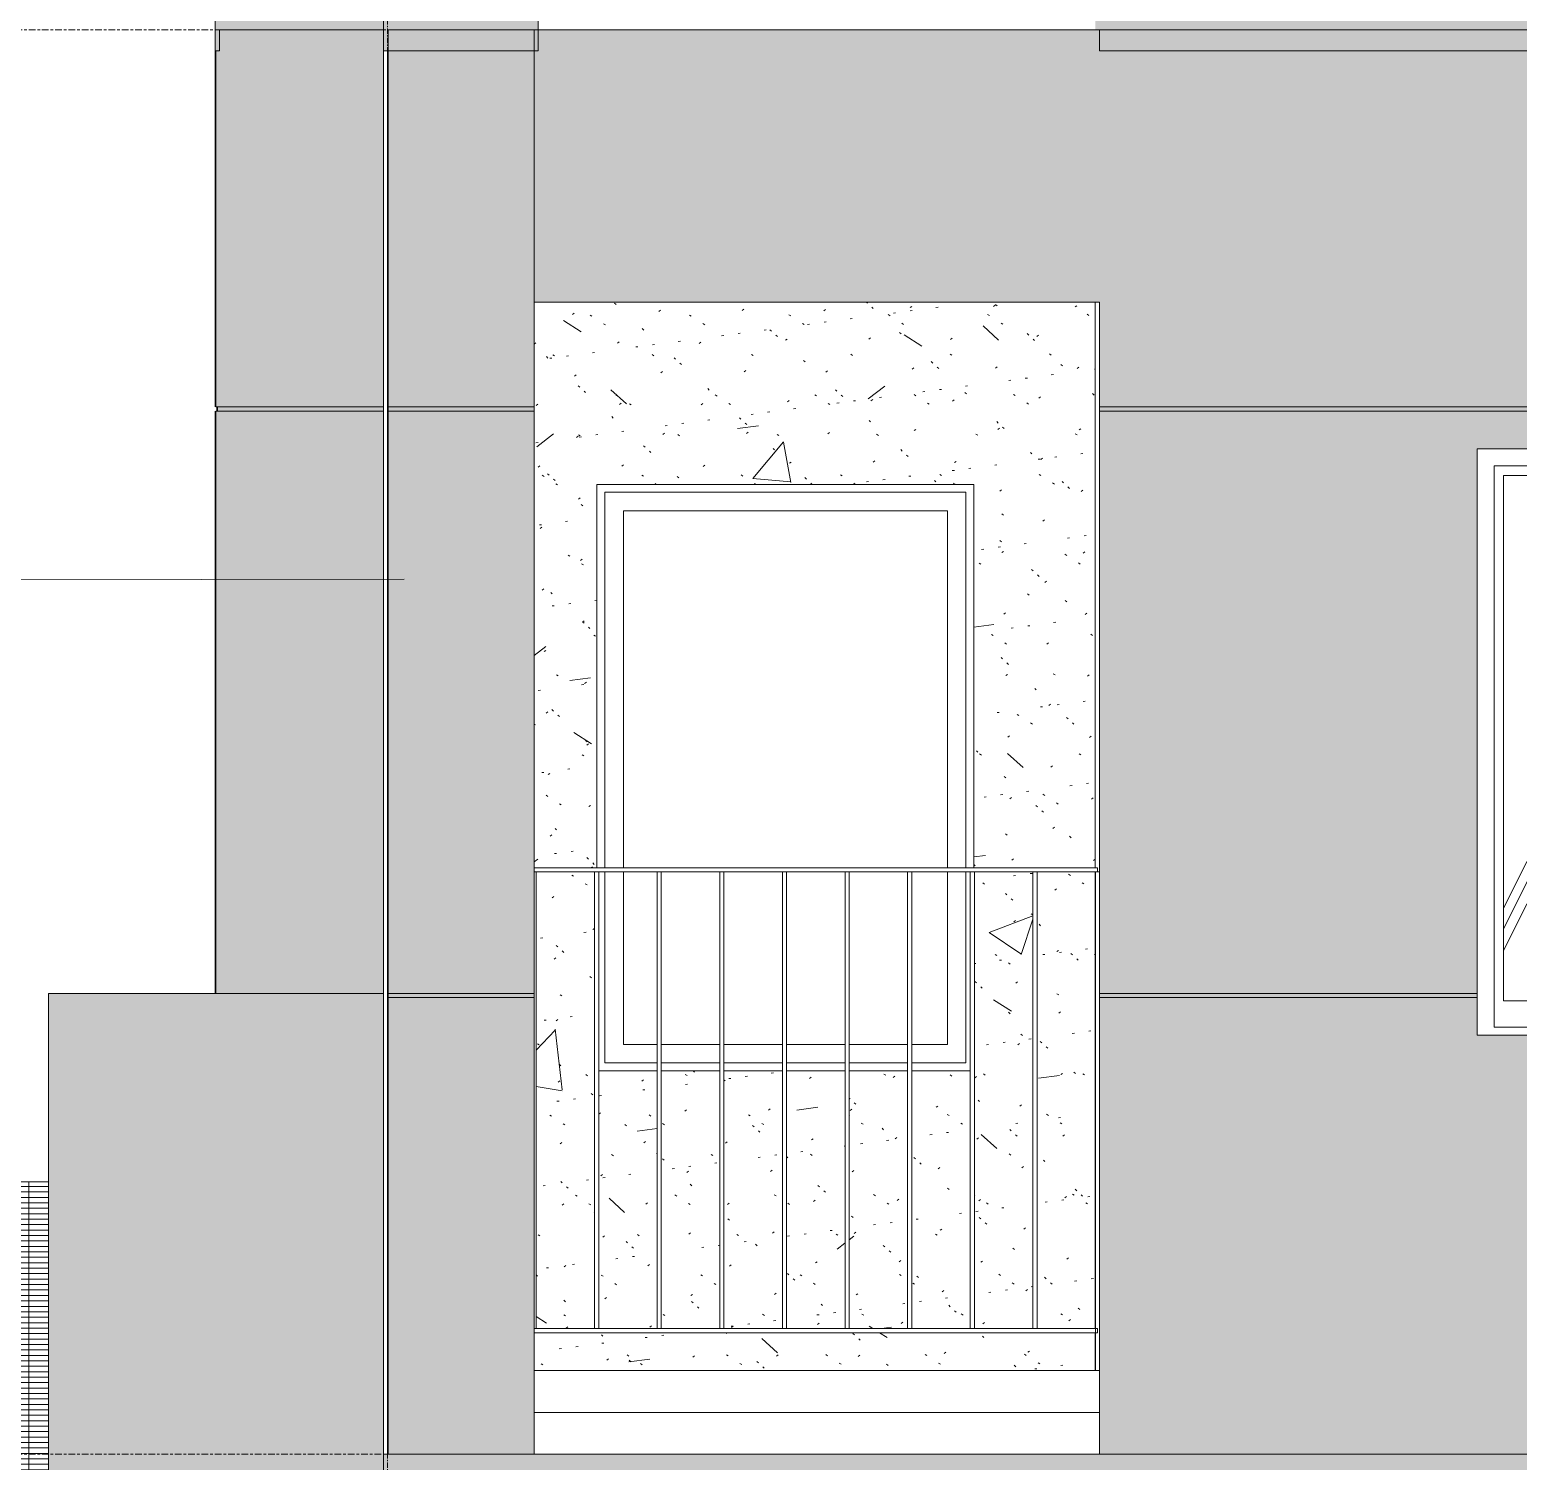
# Model space of a CAD drawing. Header units: millimetres. Extents: x 9199 to 175431, y -4466 to 35300.
# Drawn here: x 102047 to 105601, y 2183 to 5600 of the extents above; entities that cross this region are included whole.
import ezdxf

# ---------------------------------------------------------------- set-up
doc = ezdxf.new("R2010")
doc.units = ezdxf.units.MM
for name, pattern in [('1 NÉT CALL OUT', [6, 3, -3]), ('Centre', [31.75, 6.35, -4.7625, 15.875, -4.7625]), ('Grid Line', [22.225, 12.7, -3.175, 3.175, -3.175])]:
    doc.linetypes.add(name, pattern=pattern)
for name, color, linetype, lineweight in [('0-2', 250, 'Continuous', 5), ('A-DETL-GENF', 92, 'Continuous', 9), ('A-DETL-GENF-1', 92, '1 NÉT CALL OUT', 9), ('A-FLOR-HRAL', 11, 'Continuous', 9), ('A-FLOR-HRAL-1', 253, 'Continuous', 9), ('A-FLOR-LEVL-2', 51, 'Centre', 9), ('A-GLAZ', 151, 'Continuous', 9), ('A-GLAZ-1', 253, 'Continuous', 9), ('A-GLAZ-2', 7, 'Continuous', 9), ('A-GLAZ-3', 7, '1 NÉT CALL OUT', 9), ('A-WALL', 113, 'Continuous', 9), ('A-WALL-1', 7, 'Continuous', 9), ('A-WALL-IDEN', 211, 'Continuous', 9), ('A-WALL-PATT-1', 9, 'Continuous', 9), ('A-WALL-PATT-2', 111, 'Continuous', 5), ('I-WALL', 2, 'Continuous', 9), ('I-WALL-1', 7, 'Continuous', 9), ('S-BEAM-1', 7, 'Continuous', 9), ('S-COLS-1', 7, 'Continuous', 9), ('S-GRID-1', 1, 'Grid Line', 9)]:
    doc.layers.add(name, color=color, linetype=linetype, lineweight=lineweight)
pattern_1 = [(63.435, (-49765.3, 1304.34), (-0.001, 1524.001), [532.46, -2875.304]), (63.435, (-51289.3, 1304.34), (-0.001, 1524.001), [532.46, -2875.3]), (63.435, (-49035.8, 1598.8), (-0.001, 1524.001), [532.46, -2875.304]), (63.435, (-50559.8, 1598.8), (-0.001, 1524.001), [532.46, -2875.3]), (63.435, (-49146.2, 1494.84), (-0.001, 1524.001), [532.46, -2875.304]), (63.435, (-50670.2, 1494.84), (-0.001, 1524.001), [532.46, -2875.3]), (63.435, (-49258.75, 2090.1), (-0.001, 1524.001), [258.8, -3148.965]), (63.435, (-50782.75, 2090.1), (-0.001, 1524.001), [258.8, -3148.965]), (63.435, (-49332.36, 1997.95), (-0.001, 1524.001), [532.46, -2875.304]), (63.435, (-50856.36, 1997.95), (-0.001, 1524.001), [532.46, -2875.3]), (63.435, (-49319.4, 2064.1), (-0.001, 1524.001), [532.46, -2875.304]), (63.435, (-50843.4, 2064.1), (-0.001, 1524.001), [532.46, -2875.3]), (63.435, (-49934.2, 1773.94), (-0.001, 1524.001), [532.46, -2875.304]), (63.435, (-51458.2, 1773.94), (-0.001, 1524.001), [532.46, -2875.3]), (63.435, (-49921.24, 1851.9), (-0.001, 1524.001), [532.46, -2875.304]), (63.435, (-51445.24, 1851.9), (-0.001, 1524.001), [532.46, -2875.3]), (63.435, (-49917.74, 1908.1), (-0.001, 1524.001), [532.46, -2875.304]), (63.435, (-51441.74, 1908.1), (-0.001, 1524.001), [532.46, -2875.3])]

# ---------------------------------------------------------------- blocks, each defined once
blk = doc.blocks.new('NCV_TKTC_KET CAU_rvt-2-TKCS_MẶT ĐỨNG HƯỚNG TÂY')
at = {"layer": 'S-BEAM-1'}
blk.add_line((-77886.9, 2300), (-76536.9, 2300), dxfattribs=at)
at = {"layer": 'S-COLS-1'}
blk.add_line((-78236.9, 5550), (-78236.9, 2200), dxfattribs=at)
blk = doc.blocks.new('M_Fixed - 900 x 1400-V149-TKCS_MẶT ĐỨNG HƯỚNG TÂY')
at = {"layer": 'A-GLAZ-2'}
for p, q in [((-77717.9, 3600), (-77717.9, 4496)), ((-77717.9, 4496), (-76855.9, 4496)), ((-76855.9, 4496), (-76855.9, 3600)), ((-77673.9, 3600), (-77673.9, 4452)), ((-77673.9, 4452), (-76899.9, 4452)), ((-76899.9, 4452), (-76899.9, 3600)), ((-77717.9, 3134), (-77717.9, 3590)), ((-77673.9, 3178), (-77673.9, 3590)), ((-76899.9, 3590), (-76899.9, 3178)), ((-76855.9, 3590), (-76855.9, 3134)), ((-77593.3, 3178), (-77673.9, 3178)), ((-77443.8, 3178), (-77583.3, 3178)), ((-77294.2, 3178), (-77433.8, 3178)), ((-77144.7, 3178), (-77284.2, 3178)), ((-76995.1, 3178), (-77134.7, 3178)), ((-76899.9, 3178), (-76985.1, 3178)), ((-77593.3, 3134), (-77717.9, 3134)), ((-77443.8, 3134), (-77583.3, 3134)), ((-77294.2, 3134), (-77433.8, 3134)), ((-77144.7, 3134), (-77284.2, 3134)), ((-76995.1, 3134), (-77134.7, 3134)), ((-76855.9, 3134), (-76985.1, 3134))]:
    blk.add_line(p, q, dxfattribs=at)
blk = doc.blocks.new('Railing - 10mm-457212-TKCS_MẶT ĐỨNG HƯỚNG TÂY')
at = {"layer": 'A-FLOR-HRAL-1'}
for p, q in [((-68226.4, 2500), (-68226.4, 3590)), ((-68216.4, 2500), (-68216.4, 3590))]:
    blk.add_line(p, q, dxfattribs=at)
blk = doc.blocks.new('Railing - 10mm-V150-TKCS_MẶT ĐỨNG HƯỚNG TÂY')
at = {"layer": 'A-FLOR-HRAL-1'}
blk.add_line((-77882.4, 2500), (-77882.4, 3590), dxfattribs=at)
blk = doc.blocks.new('Railing - 50 x 10mm-V151-TKCS_MẶT ĐỨNG HƯỚNG TÂY')
at = {"layer": 'A-FLOR-HRAL-1'}
for p in [(-76546.5, 2400), (-76536.9, 3590)]:
    blk.add_line(p, (-76546.5, 3590), dxfattribs=at)
blk = doc.blocks.new('Railing - Railing-987307-TKCS_MẶT ĐỨNG HƯỚNG TÂY')
at = {"layer": 'A-FLOR-HRAL-1'}
for p, q in [((-77886.9, 2500), (-76541.5, 2500)), ((-76541.5, 2490), (-77886.9, 2490)), ((-76541.5, 2500), (-76541.5, 2490))]:
    blk.add_line(p, q, dxfattribs=at)
for name, p in [('Railing - 10mm-V150-TKCS_MẶT ĐỨNG HƯỚNG TÂY', (0, 0)), ('Railing - 10mm-457212-TKCS_MẶT ĐỨNG HƯỚNG TÂY', (-9516.4, 0)), ('Railing - 10mm-457212-TKCS_MẶT ĐỨNG HƯỚNG TÂY', (-9366.9, 0)), ('Railing - 10mm-457212-TKCS_MẶT ĐỨNG HƯỚNG TÂY', (-9217.3, 0)), ('Railing - 10mm-457212-TKCS_MẶT ĐỨNG HƯỚNG TÂY', (-9067.8, 0)), ('Railing - 10mm-457212-TKCS_MẶT ĐỨNG HƯỚNG TÂY', (-8918.2, 0)), ('Railing - 10mm-457212-TKCS_MẶT ĐỨNG HƯỚNG TÂY', (-8768.7, 0)), ('Railing - 10mm-457212-TKCS_MẶT ĐỨNG HƯỚNG TÂY', (-8619.2, 0)), ('Railing - 10mm-457212-TKCS_MẶT ĐỨNG HƯỚNG TÂY', (-8469.6, 0)), ('Railing - 50 x 10mm-V151-TKCS_MẶT ĐỨNG HƯỚNG TÂY', (0, 0))]:
    blk.add_blockref(name, p)
blk = doc.blocks.new('Top Rail Type - Top Rail_Internal_-987308-TKCS_MẶT ĐỨNG HƯỚNG TÂY')
at = {"layer": 'A-FLOR-HRAL-1'}
for p, q in [((-76541.5, 3600), (-77886.9, 3600)), ((-76541.5, 3600), (-76541.5, 3590)), ((-76541.5, 3590), (-77886.9, 3590))]:
    blk.add_line(p, q, dxfattribs=at)
blk = doc.blocks.new('NCV_TKTC_TANG 1_rvt-2-TKCS_MẶT ĐỨNG HƯỚNG TÂY')
at = {"layer": 'A-WALL-PATT-1'}
h = blk.add_hatch(dxfattribs=at)
h.set_pattern_fill('FP_19', color=256, style=0, pattern_type=2)
h.set_pattern_definition([(50, (-51555.6, 1200), (1093.104, -95.634), [114.3, -1257.3]), (355, (-51555.6, 1200), (-211.457, 1146.34), [91.44, -1005.84]), (100.451, (-51464.5, 1192), (881.656, 1050.7), [97.14, -1068.54]), (46.184, (-51555.6, 1504.8), (1626.475, -252.26), [171.45, -1885.95]), (96.636, (-51420, 1483.8), (1424.42, 1484.57), [145.71, -1602.81]), (351.184, (-51555.6, 1504.8), (1424.43, 1484.55), [137.16, -1508.76]), (21, (-51403.2, 1428.6), (909.686, -613.59), [114.3, -1257.3]), (326, (-51403.2, 1428.6), (370.81, 1105.13), [91.44, -1005.84]), (71.451, (-51327.4, 1377.5), (1280.503, 491.528), [97.14, -1068.54]), (37.5, (-51555.58, 1200), (18.5313, 507.33), [50.292, -943.356, 50.292, -970.788, -1009.65]), (37.5, (-51555.58, 1200), (18.5313, 507.33), [-2014.728, 50.292, -959.358]), (7.5, (-51555.6, 1200), (400.918, 601.084), [50.292, -531.876, 50.292, -920.496, -384.81]), (7.5, (-51555.6, 1200), (400.918, 601.084), [-1552.956, 50.292, -334.518]), (327.5, (-51895.43, 1200), (813.545, -34.374), [50.292, -330.708, 50.292, -1138.428, -1577.34]), (327.5, (-51895.43, 1200), (813.545, -34.374), [-1569.72, 50.292, -1527.048]), (317.5, (-52047.8, 1200), (888.775, 152.56), [50.292, -445.008, 50.292, -739.14, -1120.14]), (317.5, (-52047.8, 1200), (888.775, 152.56), [-1284.73, 50.29, -1069.85])])
h.paths.add_polyline_path([(-77696.6, 2400), (-76546.9, 2400), (-76546.9, 2490), (-77886.9, 2490), (-77886.9, 2400), (-77852.7, 2400)])
h.paths.add_polyline_path([(-77843.6, 2500), (-77742.9, 2500), (-77742.9, 3590), (-77882.4, 3590), (-77882.4, 2500), (-77870.4, 2500)])
h.paths.add_polyline_path([(-77443.8, 2500), (-77443.8, 3115), (-77583.3, 3115), (-77583.3, 2500), (-77576.4, 2500)])
h.paths.add_polyline_path([(-77433.8, 2500), (-77294.2, 2500), (-77294.2, 3115), (-77433.8, 3115), (-77433.8, 2618.6)])
h.paths.add_polyline_path([(-77284.2, 2500), (-77144.7, 2500), (-77144.7, 3115), (-77284.2, 3115), (-77284.2, 2743)])
h.paths.add_polyline_path([(-77134.7, 2500), (-76995.1, 2500), (-76995.1, 3115), (-77134.7, 3115), (-77134.7, 2867.4)])
h.paths.add_polyline_path([(-76985.1, 2500), (-76845.6, 2500), (-76845.6, 3115), (-76985.1, 3115), (-76985.1, 2991.7)])
h.paths.add_polyline_path([(-76835.6, 2500), (-76696.1, 2500), (-76696.1, 3590), (-76835.6, 3590), (-76835.6, 3111)])
h.paths.add_polyline_path([(-76686.1, 2500), (-76546.9, 2500), (-76546.9, 3590), (-76686.1, 3590), (-76686.1, 2664.9)])
h.paths.add_polyline_path([(-77593.3, 2500), (-77593.3, 3115), (-77732.9, 3115), (-77732.9, 2500)])
h.paths.add_polyline_path([(-76719.8, 3600), (-76546.9, 3600), (-76546.9, 4950), (-77886.9, 4950), (-77886.9, 3600), (-77736.9, 3600), (-77736.9, 4515), (-76836.9, 4515), (-76836.9, 3600)])
h = blk.add_hatch(dxfattribs=at)
h.set_pattern_fill('FP_20', color=256, style=0, pattern_type=2)
h.set_pattern_definition([(37.5, (-51555.58, 1200), (-4.79953, 146.8239), [5.029, -110.795, 5.029, -124.511, -123.825]), (37.5, (-51555.58, 1200), (-4.79953, 146.8239), [-245.364, 5.029, -118.796]), (7.5, (-51555.58, 1200), (134.8574, 215.0472), [5.029, -57.455, 5.029, -99.365, -40.005]), (7.5, (-51555.58, 1200), (134.8574, 215.0472), [-166.878, 5.029, -34.976]), (327.5, (-51649.3, 1200), (237.29776, 0.4316), [5.029, -33.071, 5.029, -132.131, -179.07]), (327.5, (-51649.3, 1200), (237.29776, 0.4316), [-175.26, 5.029, -174.041]), (317.5, (-51649.3, 1200), (229.067, 66.8792), [5.029, -14.021, 5.029, -84.887, -102.87]), (317.5, (-51649.3, 1200), (229.067, 66.8792), [-108.966, 5.029, -97.841])])
h.paths.add_polyline_path([(-77696.6, 2400), (-76546.9, 2400), (-76546.9, 2490), (-77886.9, 2490), (-77886.9, 2400), (-77852.7, 2400)])
h.paths.add_polyline_path([(-77843.6, 2500), (-77742.9, 2500), (-77742.9, 3590), (-77882.4, 3590), (-77882.4, 2500), (-77870.4, 2500)])
h.paths.add_polyline_path([(-77443.8, 2500), (-77443.8, 3115), (-77583.3, 3115), (-77583.3, 2500), (-77576.4, 2500)])
h.paths.add_polyline_path([(-77433.8, 2500), (-77294.2, 2500), (-77294.2, 3115), (-77433.8, 3115), (-77433.8, 2618.6)])
h.paths.add_polyline_path([(-77284.2, 2500), (-77144.7, 2500), (-77144.7, 3115), (-77284.2, 3115), (-77284.2, 2743)])
h.paths.add_polyline_path([(-77134.7, 2500), (-76995.1, 2500), (-76995.1, 3115), (-77134.7, 3115), (-77134.7, 2867.4)])
h.paths.add_polyline_path([(-76985.1, 2500), (-76845.6, 2500), (-76845.6, 3115), (-76985.1, 3115), (-76985.1, 2991.7)])
h.paths.add_polyline_path([(-76835.6, 2500), (-76696.1, 2500), (-76696.1, 3590), (-76835.6, 3590), (-76835.6, 3111)])
h.paths.add_polyline_path([(-76686.1, 2500), (-76546.9, 2500), (-76546.9, 3590), (-76686.1, 3590), (-76686.1, 2664.9)])
h.paths.add_polyline_path([(-77593.3, 2500), (-77593.3, 3115), (-77732.9, 3115), (-77732.9, 2500)])
h.paths.add_polyline_path([(-76719.8, 3600), (-76546.9, 3600), (-76546.9, 4950), (-77886.9, 4950), (-77886.9, 3600), (-77736.9, 3600), (-77736.9, 4515), (-76836.9, 4515), (-76836.9, 3600)])
at = {"layer": 'A-WALL-1'}
blk.add_line((-76536.9, 2400), (-77886.9, 2400), dxfattribs=at)
at = {"layer": 'I-WALL-1'}
for p, q in [((-76546.9, 3600), (-76546.9, 4950)), ((-77736.9, 3600), (-77736.9, 4515)), ((-77736.9, 4515), (-76836.9, 4515)), ((-76836.9, 4515), (-76836.9, 3600)), ((-76546.9, 2500), (-76546.9, 3590)), ((-77593.3, 3115), (-77732.9, 3115)), ((-77443.8, 3115), (-77583.3, 3115)), ((-77294.2, 3115), (-77433.8, 3115)), ((-77144.7, 3115), (-77284.2, 3115)), ((-76995.1, 3115), (-77134.7, 3115)), ((-76845.6, 3115), (-76985.1, 3115)), ((-76546.9, 2400), (-76546.9, 2490))]:
    blk.add_line(p, q, dxfattribs=at)
at = {"layer": 'A-FLOR-HRAL-1'}
for name in ['Top Rail Type - Top Rail_Internal_-987308-TKCS_MẶT ĐỨNG HƯỚNG TÂY', 'Railing - Railing-987307-TKCS_MẶT ĐỨNG HƯỚNG TÂY']:
    blk.add_blockref(name, (0, 0), dxfattribs=at)
at = {"layer": 'A-GLAZ-1'}
blk.add_blockref('M_Fixed - 900 x 1400-V149-TKCS_MẶT ĐỨNG HƯỚNG TÂY', (0, 0), dxfattribs=at)
blk = doc.blocks.new('1_FAMILY RVT - W01-WxH 1400x1400xmm-411185-TKCS_MẶT ĐỨNG HƯỚNG TÂY')
at = {"layer": 'A-DETL-GENF-1'}
blk.add_hatch(color=256, dxfattribs=at).paths.add_polyline_path([(-74639.8, 3862.1), (-74639.8, 3892.6), (-74504.3, 3892.6), (-74504.3, 3926.5), (-74639.8, 3926.5), (-74639.8, 3957), (-74707.5, 3909.5)])
at = {"layer": 'A-GLAZ'}
h = blk.add_hatch(dxfattribs=at)
h.set_pattern_fill('FP_18', color=256, style=0, pattern_type=2)
h.set_pattern_definition(pattern_1)
h.paths.add_polyline_path([(-74957.5, 3282.6), (-74957.5, 4536.5), (-75571.8, 4536.5), (-75571.8, 3282.6)])
h = blk.add_hatch(dxfattribs=at)
h.set_pattern_fill('FP_18', color=256, style=0, pattern_type=2)
h.set_pattern_definition(pattern_1)
h.paths.add_polyline_path([(-74410.8, 3282.6), (-74298.8, 3282.6), (-74298.8, 4536.5), (-74913.1, 4536.5), (-74913.1, 3282.6)])
h.paths.add_polyline_path([(-74639.8, 3862.1), (-74707.5, 3909.5), (-74639.8, 3957), (-74639.8, 3926.5), (-74504.3, 3926.5), (-74504.3, 3892.6), (-74639.8, 3892.6)])
at = {"layer": 'A-DETL-GENF'}
for p, q in [((-74707.5, 3909.5), (-74639.8, 3957)), ((-74707.5, 3909.5), (-74639.8, 3957)), ((-74639.8, 3957), (-74639.8, 3926.5)), ((-74639.8, 3957), (-74639.8, 3926.5)), ((-74504.3, 3926.5), (-74639.8, 3926.5)), ((-74639.8, 3926.5), (-74504.3, 3926.5)), ((-74504.3, 3926.5), (-74504.3, 3892.6)), ((-74504.3, 3926.5), (-74504.3, 3892.6)), ((-74707.5, 3909.5), (-74639.8, 3862.1)), ((-74639.8, 3862.1), (-74707.5, 3909.5)), ((-74639.8, 3892.6), (-74639.8, 3862.1)), ((-74504.3, 3892.6), (-74639.8, 3892.6)), ((-74639.8, 3892.6), (-74639.8, 3862.1)), ((-74504.3, 3892.6), (-74639.8, 3892.6))]:
    blk.add_line(p, q, dxfattribs=at)
at = {"layer": 'A-GLAZ'}
for p, q in [((-74235.3, 4600), (-75635.3, 4600)), ((-75635.3, 3200), (-75635.3, 4600)), ((-74235.3, 3200), (-74235.3, 4600)), ((-75594.4, 4559.1), (-75594.4, 3219.1)), ((-75594.4, 4559.1), (-74276.2, 4559.1)), ((-74913.1, 3219.1), (-74913.1, 4559.1)), ((-74276.2, 4559.1), (-74276.2, 3219.1)), ((-75571.8, 4536.5), (-74957.5, 4536.5)), ((-75571.8, 3282.6), (-75571.8, 4536.5)), ((-74957.5, 4536.5), (-74957.5, 3282.6)), ((-74298.8, 4536.5), (-74913.1, 4536.5)), ((-74298.8, 3282.6), (-74298.8, 4536.5)), ((-74957.5, 3282.6), (-75571.8, 3282.6)), ((-74913.1, 3282.6), (-74298.8, 3282.6)), ((-74276.2, 3238.1), (-74913.1, 3238.1)), ((-74276.2, 3238.1), (-74913.1, 3238.1)), ((-74235.3, 3200), (-75635.3, 3200)), ((-74276.2, 3219.1), (-75594.4, 3219.1))]:
    blk.add_line(p, q, dxfattribs=at)
blk = doc.blocks.new('NBS_CLDPhysicalSecuritySystems_MtlMeshPnlFncngSym_CLDModsecSecurusS3_InfillPanel - NBS_CLDPhysicalSecuritySystems_MtlMeshPnlFncngSym_CLDModsecSecurusS2_InfillPanel-2369458-TKCS_MẶT ĐỨNG HƯỚNG TÂY')
at = {"layer": 'A-FLOR-HRAL'}
h = blk.add_hatch(dxfattribs=at)
h.set_pattern_fill('FP_23', color=256, style=0, pattern_type=2)
h.set_pattern_definition([(180, (-80725.255, 850), (2e-15, 13), []), (90, (-80725.255, 850), (53.74, -3e-15), [])])
h.paths.add_polyline_path([(-79668.1, 971), (-79159.7, 971), (-79159.7, 2850), (-79697.8, 2850), (-79697.8, 971), (-79672.3, 971)])
h.paths.add_polyline_path([(-79118.2, 971), (-79046.9, 971), (-79046.9, 2850), (-79118.2, 2850), (-79118.2, 1236.4)])
h.paths.add_polyline_path([(-77704, 1034.3), (-77555.4, 1034.3), (-77555.4, 1064.8), (-77704, 1064.8)])
h.paths.add_polyline_path([(-77745.5, 1034.3), (-77745.5, 1064.8), (-77836.9, 1064.8), (-77836.9, 1034.3)])
h.paths.add_polyline_path([(-77836.9, 1134.3), (-77745.5, 1134.3), (-77745.5, 1164.8), (-77836.9, 1164.8)])
h.paths.add_polyline_path([(-77704, 1134.3), (-77555.4, 1134.3), (-77555.4, 1164.8), (-77704, 1164.8)])
h.paths.add_polyline_path([(-77585.3, 1234.3), (-77555.4, 1234.3), (-77555.4, 1264.8), (-77704, 1264.8), (-77704, 1234.3)])
h.paths.add_polyline_path([(-77836.9, 1234.3), (-77745.5, 1234.3), (-77745.5, 1264.8), (-77836.9, 1264.8), (-77836.9, 1236.4)])
h.paths.add_polyline_path([(-77745.5, 1334.3), (-77745.5, 1364.8), (-77836.9, 1364.8), (-77836.9, 1334.3)])
h.paths.add_polyline_path([(-77704, 1334.3), (-77555.4, 1334.3), (-77555.4, 1364.8), (-77704, 1364.8)])
h.paths.add_polyline_path([(-77745.5, 1434.3), (-77745.5, 1500), (-77836.9, 1500), (-77836.9, 1434.3)])
h.paths.add_polyline_path([(-77704, 1434.3), (-77555.4, 1434.3), (-77555.4, 1500), (-77704, 1500), (-77704, 1490)])
h.paths.add_polyline_path([(-77886.9, 1500), (-77836.9, 1500), (-77836.9, 1550), (-77886.9, 1550), (-77886.9, 1510.4)])
for p, q in [((-79159.7, 2850), (-79697.8, 2850)), ((-79159.7, 971), (-79159.7, 2850)), ((-79147.7, 2850), (-79159.7, 2850)), ((-79142, 2850), (-79147.7, 2850)), ((-79119.4, 2850), (-79142, 2850)), ((-79118.2, 2850), (-79119.4, 2850)), ((-79046.9, 2850), (-79118.4, 2850)), ((-79118.2, 971), (-79118.2, 2850)), ((-77745.5, 1434.3), (-77745.5, 1500)), ((-77704, 1434.3), (-77704, 1500)), ((-77555.4, 1434.3), (-77555.4, 1500)), ((-77745.5, 1334.3), (-77745.5, 1365)), ((-77704, 1334.3), (-77704, 1365)), ((-77555.4, 1334.3), (-77555.4, 1365)), ((-77745.5, 1234.3), (-77745.5, 1265)), ((-77704, 1234.3), (-77704, 1265)), ((-77555.4, 1234.3), (-77555.4, 1265)), ((-77745.5, 1134.3), (-77745.5, 1165)), ((-77704, 1134.3), (-77704, 1165)), ((-77555.4, 1134.3), (-77555.4, 1165)), ((-77745.5, 1034.3), (-77745.5, 1065)), ((-77704, 1034.3), (-77704, 1065)), ((-77555.4, 1034.3), (-77555.4, 1065)), ((-79046.9, 971), (-79672.3, 971)), ((-79142, 971), (-79146.9, 971)), ((-79119.4, 971), (-79142, 971)), ((-79118.2, 971), (-79119.4, 971)), ((-77540.6, 965), (-77540.6, 934.3)), ((-79672.3, 930), (-79046.9, 930))]:
    blk.add_line(p, q, dxfattribs=at)

msp = doc.modelspace()

# ---------------------------------------------------------------- hatches: boundary and pattern name
at = {"layer": 'A-WALL-PATT-2'}
for points in [[(102491.2, 5550), (102499.6, 5550), (102499.6, 5600), (102891.2, 5600), (102891.2, 8950), (102489.6, 8950), (102489.6, 5550)], [(102901.2, 5550), (102901.2, 8950), (102891.2, 8950), (102891.2, 5550)], [(102901.2, 5550), (103261.2, 5550), (103261.2, 8950), (102901.2, 8950), (102901.2, 5620.4)], [(103251.2, 4950), (104601.2, 4950), (104601.2, 5600), (103251.2, 5600)], [(102489.6, 4700), (102491.2, 4700), (102489.6, 5550)], [(102887.2, 4690), (102891.2, 4691.2), (102890.1, 4700), (102495.2, 4700), (102495.2, 4690), (102499.6, 4690)], [(102902.9, 4690), (103251.2, 4690), (103251.2, 4700), (102902.9, 4700)], [(107897.9, 4690), (107897.9, 4700), (104601.2, 4700), (104601.2, 4690), (107785.6, 4690)], [(102494.7, 4690), (102495.2, 4690), (102493.6, 4690)], [(102777.2, 600), (102891.2, 600), (102891.2, 3300), (102091.2, 3300), (102091.2, 600), (102643.9, 600)], [(102902.9, 3290), (103251.2, 3290), (103251.2, 3300), (102902.9, 3300)], [(104611, 3290), (105502.9, 3290), (105502.9, 3300), (104601.2, 3300), (104601.2, 3290)]]:
    msp.add_hatch(color=256, dxfattribs=at).paths.add_polyline_path(points)
h = msp.add_hatch(color=256, dxfattribs=at)
h.paths.add_polyline_path([(104601.2, 5550), (107896.3, 5550), (107896.3, 8950), (104591.2, 8950), (104591.2, 5600), (104601.2, 5600)])
h.paths.add_polyline_path([(105502.9, 6600), (105502.9, 8000), (106902.9, 8000), (106902.9, 6600), (105543.8, 6600)])
h = msp.add_hatch(color=256, dxfattribs=at)
h.paths.add_polyline_path([(102494.7, 3300), (102891.2, 3300), (102891.2, 4690), (102491.2, 4690), (102491.2, 3300)])
h.paths.add_polyline_path([(102494.7, 4700), (102891.2, 4700), (102891.2, 5600), (102499.6, 5600), (102499.6, 5550), (102491.2, 5550), (102491.2, 4700)])
h = msp.add_hatch(color=256, dxfattribs=at)
h.paths.add_polyline_path([(103023.8, 2200), (103251.2, 2200), (103251.2, 3290), (102902.9, 3290), (102902.9, 2200)])
h.paths.add_polyline_path([(103251.2, 3300), (103251.2, 4690), (102902.9, 4690), (102902.9, 3300)])
h.paths.add_polyline_path([(103251.2, 4700), (103251.2, 5600), (102902.9, 5600), (102902.9, 4700)])
h = msp.add_hatch(color=256, dxfattribs=at)
h.paths.add_polyline_path([(104601.2, 2200), (107897.9, 2200), (107897.9, 3290), (106902.9, 3290), (106902.9, 3200), (105502.9, 3200), (105502.9, 3290), (104601.2, 3290), (104601.2, 2332.4)])
h.paths.add_polyline_path([(106902.9, 3300), (107897.9, 3300), (107897.9, 4690), (104601.2, 4690), (104601.2, 3300), (105502.9, 3300), (105502.9, 4600), (106902.9, 4600), (106902.9, 3428.4)])
h.paths.add_polyline_path([(107897.9, 4700), (107897.9, 5600), (104601.2, 5600), (104601.2, 4700), (107785.6, 4700)])
h = msp.add_hatch(color=256, dxfattribs=at)
h.paths.add_polyline_path([(102901.2, 600), (102901.2, 1490), (102891.2, 1490), (102891.2, 600), (102899.4, 600)])
h.paths.add_polyline_path([(102901.2, 1500), (102901.2, 2200), (102891.2, 2200), (102891.2, 1500)])
h = msp.add_hatch(color=256, dxfattribs=at)
h.paths.add_polyline_path([(102901.2, 600), (103251.2, 600), (103251.2, 1490), (102901.2, 1490), (102901.2, 688.4)])
h.paths.add_polyline_path([(107785.6, 600), (107897.9, 600), (107897.9, 1490), (107751.3, 1490), (107751.3, 600)])
h.paths.add_polyline_path([(105583.9, 600), (105601.3, 600), (105601.3, 1490), (105401.3, 1490), (105401.3, 600)])
h.paths.add_polyline_path([(105401.3, 1500), (105601.3, 1500), (105601.3, 1550), (107751.3, 1550), (107751.3, 1500), (107897.9, 1500), (107897.9, 2200), (102901.2, 2200), (102901.2, 1500), (103251.2, 1500), (103251.2, 1550), (105401.3, 1550)])

# ---------------------------------------------------------------- linework, layer by layer
at = {"layer": 'A-FLOR-LEVL-2'}
for p, q in [((96540.4, 5600), (171939.1, 5600)), ((96540.4, 2200), (171939.1, 2200))]:
    msp.add_line(p, q, dxfattribs=at)
at = {"layer": 'A-WALL'}
for p, q in [((102891.2, 3300), (102891.2, 29350)), ((103261.2, 5550), (103261.2, 18550)), ((102891.2, 5600), (102499.6, 5600)), ((102499.6, 5600), (102499.6, 5550)), ((103251.2, 5600), (102902.9, 5600)), ((102902.9, 5600), (102902.9, 2200)), ((104601.2, 5600), (103251.2, 5600)), ((103251.2, 5600), (103251.2, 2200)), ((104601.2, 5600), (104601.2, 5550)), ((107897.9, 5600), (104601.2, 5600)), ((102489.6, 5550), (102489.6, 4700)), ((102491.2, 5550), (102491.2, 4700)), ((102499.6, 5550), (102491.2, 5550)), ((102891.2, 5550), (103261.2, 5550)), ((104601.2, 5550), (111386.2, 5550)), ((103251.2, 4950), (104601.2, 4950)), ((104601.2, 4950), (104601.2, 2200)), ((102491.2, 4700), (102891.2, 4700)), ((102493.6, 4700), (102493.6, 4690)), ((102495.2, 4700), (102495.2, 4690)), ((102902.9, 4700), (103251.2, 4700)), ((104601.2, 4700), (108102.5, 4700)), ((102489.6, 4690), (102489.6, 3300)), ((102891.2, 4690), (102491.2, 4690)), ((102491.2, 4690), (102491.2, 3300)), ((103251.2, 4690), (102902.9, 4690)), ((108102.5, 4690), (104601.2, 4690)), ((102902.9, 3300), (103251.2, 3300)), ((103251.2, 3290), (102902.9, 3290)), ((104601.2, 3300), (105502.9, 3300)), ((105502.9, 3290), (104601.2, 3290)), ((102891.2, 1500), (102891.2, 2200)), ((102891.2, 2200), (102901.2, 2200)), ((102902.9, 2200), (111375.9, 2200))]:
    msp.add_line(p, q, dxfattribs=at)
at = {"layer": 'A-WALL-IDEN'}
msp.add_line((102941, 4288.5), (101939.2, 4287), dxfattribs=at)
at = {"layer": 'I-WALL'}
for p, q in [((102489.6, 33200), (102489.6, 5550)), ((102891.2, 3300), (102091.2, 3300)), ((102091.2, 3300), (102091.2, 600)), ((102891.2, 2200), (102891.2, 3300))]:
    msp.add_line(p, q, dxfattribs=at)
at = {"layer": 'S-GRID-1'}
msp.add_line((102901.2, 634.2), (102901.2, 30542.5), dxfattribs=at)

# ---------------------------------------------------------------- block references
at = {"layer": '0-2'}
for name in ['NCV_TKTC_KET CAU_rvt-2-TKCS_MẶT ĐỨNG HƯỚNG TÂY', 'NCV_TKTC_TANG 1_rvt-2-TKCS_MẶT ĐỨNG HƯỚNG TÂY']:
    msp.add_blockref(name, (181138.2, 0), dxfattribs=at)
at = {"layer": 'A-FLOR-HRAL'}
msp.add_blockref('NBS_CLDPhysicalSecuritySystems_MtlMeshPnlFncngSym_CLDModsecSecurusS3_InfillPanel - NBS_CLDPhysicalSecuritySystems_MtlMeshPnlFncngSym_CLDModsecSecurusS2_InfillPanel-2369458-TKCS_MẶT ĐỨNG HƯỚNG TÂY', (181138.2, 0), dxfattribs=at)
at = {"layer": 'A-GLAZ-3'}
msp.add_blockref('1_FAMILY RVT - W01-WxH 1400x1400xmm-411185-TKCS_MẶT ĐỨNG HƯỚNG TÂY', (181138.2, 0), dxfattribs=at)

doc.saveas('drawing.dxf')
